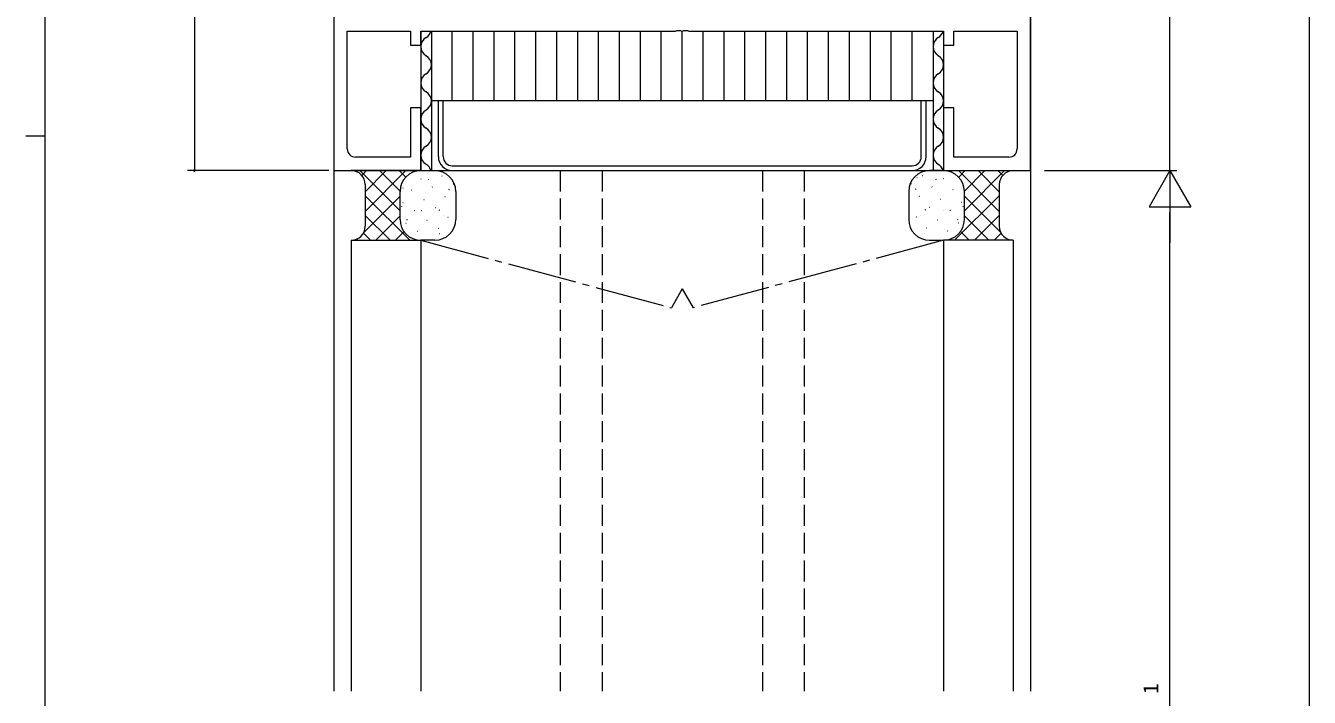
# Model space of a CAD drawing. Units: millimetres on the paper. Extents: x -397 to 397, y -282 to 282.
# Drawn here: x -396.7 to -212.5, y -63.8 to 32.6 of the extents above; entities that cross this region are included whole.
import ezdxf
from ezdxf.enums import TextEntityAlignment as Align

# ---------------------------------------------------------------- set-up
doc = ezdxf.new("R2010")
doc.units = ezdxf.units.MM
doc.linetypes.add('USER2', pattern=[13, 10, -1, 1, -1])
doc.linetypes.add('USER3', pattern=[4, 3, -1])
for name, color, linetype, lineweight in [('0-1_YKK_ZWAK', 7, 'Continuous', 18), ('0-3_YKK_11', 7, 'Continuous', 18), ('0-4_YKK_12', 2, 'Continuous', 18), ('0-6_YKK_13', 4, 'Continuous', 18), ('0-7_YKK_D', 6, 'Continuous', 18)]:
    doc.layers.add(name, color=color, linetype=linetype, lineweight=lineweight)
doc.styles.add('ＭＳ ゴシック', font='')
doc.styles.get('ＭＳ ゴシック').set_extended_font_data('MS Gothic')

msp = doc.modelspace()

# ---------------------------------------------------------------- linework, layer by layer
at = {"layer": '0-1_YKK_ZWAK'}
for p, q in [((-393.908, -245.7), (-393.908, 279.3)), ((-396.708, 16.8), (-393.908, 16.8))]:
    msp.add_line(p, q, dxfattribs=at)
at = {"layer": '0-3_YKK_11'}
for p, q in [((-252.484, 11.8), (-252.484, 111.8)), ((-352.484, 66.8), (-352.484, 11.8)), ((-350.554, 31.8), (-341.484, 31.8)), ((-350.554, 14.93), (-350.554, 31.8)), ((-341.484, 31.8), (-341.484, 29.8)), ((-339.984, 31.8), (-303.442, 31.8)), ((-339.984, 29.8), (-339.984, 31.8)), ((-303.442, 31.8), (-303.259, 31.92)), ((-303.259, 31.92), (-302.709, 31.92)), ((-302.709, 31.92), (-302.526, 31.8)), ((-302.526, 31.8), (-302.442, 31.8)), ((-302.442, 31.8), (-302.259, 31.92)), ((-302.259, 31.92), (-301.709, 31.92)), ((-301.709, 31.92), (-301.526, 31.8)), ((-301.526, 31.8), (-264.984, 31.8)), ((-264.984, 31.8), (-264.984, 29.8)), ((-263.484, 31.8), (-254.414, 31.8)), ((-263.484, 29.8), (-263.484, 31.8)), ((-254.414, 31.8), (-254.414, 14.93)), ((-341.484, 29.8), (-339.984, 29.8)), ((-264.984, 29.8), (-263.484, 29.8)), ((-341.484, 20.8), (-341.484, 13.73)), ((-339.984, 20.8), (-341.484, 20.8)), ((-339.984, 11.8), (-339.984, 20.8)), ((-264.984, 20.8), (-264.984, 11.8)), ((-263.484, 20.8), (-264.984, 20.8)), ((-263.484, 13.73), (-263.484, 20.8)), ((-341.484, 13.73), (-349.354, 13.73)), ((-255.614, 13.73), (-263.484, 13.73)), ((-352.484, 11.8), (-339.984, 11.8)), ((-264.984, 11.8), (-252.484, 11.8))]:
    msp.add_line(p, q, dxfattribs=at)
for centre, start, end in [((-349.354, 14.93), 180.00001, 269.99999), ((-255.614, 14.93), 270.00001, 359.99999)]:
    msp.add_arc(centre, 1.2, start, end, dxfattribs=at)
at = {"layer": '0-4_YKK_12'}
for p, q in [((-352.484, 160.3), (-352.484, -62.95)), ((-252.484, 160.3), (-252.484, -62.95))]:
    msp.add_line(p, q, dxfattribs=at)
at = {"layer": '0-6_YKK_13'}
for p, q in [((-339.984, 31.8), (-339.984, 11.8)), ((-338.484, 31.8), (-338.484, 11.8)), ((-335.484, 21.8), (-335.484, 31.8)), ((-332.484, 21.8), (-332.484, 31.8)), ((-329.484, 21.8), (-329.484, 31.8)), ((-326.484, 21.8), (-326.484, 31.8)), ((-323.484, 21.8), (-323.484, 31.8)), ((-320.484, 21.8), (-320.484, 31.8)), ((-317.484, 21.8), (-317.484, 31.8)), ((-314.484, 21.8), (-314.484, 31.8)), ((-311.484, 21.8), (-311.484, 31.8)), ((-308.484, 21.8), (-308.484, 31.8)), ((-305.484, 21.8), (-305.484, 31.8)), ((-302.484, 21.8), (-302.484, 31.8)), ((-299.484, 21.8), (-299.484, 31.8)), ((-296.484, 21.8), (-296.484, 31.8)), ((-293.484, 21.8), (-293.484, 31.8)), ((-290.484, 21.8), (-290.484, 31.8)), ((-287.484, 21.8), (-287.484, 31.8)), ((-284.484, 21.8), (-284.484, 31.8)), ((-281.484, 21.8), (-281.484, 31.8)), ((-278.484, 21.8), (-278.484, 31.8)), ((-275.484, 21.8), (-275.484, 31.8)), ((-272.484, 21.8), (-272.484, 31.8)), ((-269.484, 21.8), (-269.484, 31.8)), ((-266.484, 31.8), (-266.484, 11.8)), ((-264.984, 31.8), (-264.984, 11.8)), ((-266.484, 21.8), (-338.484, 21.8)), ((-337.484, 13.8), (-337.484, 21.8)), ((-336.784, 13.8), (-336.784, 21.8)), ((-268.184, 13.8), (-268.184, 21.8)), ((-267.484, 13.8), (-267.484, 21.8)), ((-339.984, 11.8), (-349.984, 11.8)), ((-342.984, 6.027), (-348.757, 11.8)), ((-347.786, 11.8), (-348.474, 11.112)), ((-344.957, 11.8), (-347.984, 8.773)), ((-342.129, 11.8), (-347.984, 5.945)), ((-342.984, 8.855), (-345.928, 11.8)), ((-342.163, 10.863), (-343.1, 11.8)), ((-340.259, 11.787), (-340.272, 11.8)), ((-339.984, 11.8), (-337.984, 11.8)), ((-339.984, 11.8), (-338.484, 11.8)), ((-339.041, 11.333), (-339.032, 11.331)), ((-338.484, 11.8), (-266.484, 11.8)), ((-335.484, 12.5), (-269.484, 12.5)), ((-335.484, 11.8), (-269.484, 11.8)), ((-264.984, 11.8), (-266.984, 11.8)), ((-266.484, 11.8), (-264.984, 11.8)), ((-265.927, 11.333), (-265.937, 11.331)), ((-264.984, 11.8), (-254.984, 11.8)), ((-264.709, 11.787), (-264.697, 11.8)), ((-262.839, 11.8), (-256.984, 5.945)), ((-262.806, 10.863), (-261.868, 11.8)), ((-261.985, 8.855), (-259.04, 11.8)), ((-261.984, 6.027), (-256.211, 11.8)), ((-260.011, 11.8), (-256.984, 8.773)), ((-257.182, 11.8), (-256.494, 11.112)), ((-347.984, 9.8), (-347.984, 3.8)), ((-342.557, 9.309), (-342.547, 9.307)), ((-339.981, 10.604), (-339.932, 10.611)), ((-338.919, 10.498), (-338.829, 10.455)), ((-338.376, 9.444), (-338.327, 9.451)), ((-336.972, 11.033), (-336.922, 11.04)), ((-336.189, 10.758), (-336.179, 10.756)), ((-335.367, 9.873), (-335.317, 9.88)), ((-269.601, 9.873), (-269.651, 9.88)), ((-268.779, 10.758), (-268.789, 10.756)), ((-267.997, 11.033), (-268.046, 11.04)), ((-266.592, 9.444), (-266.641, 9.451)), ((-266.049, 10.498), (-266.14, 10.455)), ((-264.987, 10.604), (-265.037, 10.611)), ((-262.411, 9.309), (-262.421, 9.307)), ((-256.984, 9.8), (-256.984, 3.8)), ((-342.984, 8.116), (-348.196, 2.905)), ((-341.584, 1.798), (-347.984, 8.199)), ((-342.984, 4.8), (-342.984, 8.8)), ((-342.984, 4.8), (-342.984, 8.8)), ((-341.386, 9.015), (-341.336, 9.022)), ((-339.559, 7.644), (-339.51, 7.651)), ((-339.312, 8.656), (-339.303, 8.654)), ((-336.55, 8.073), (-336.5, 8.08)), ((-336.411, 8.071), (-336.401, 8.069)), ((-336.005, 9.116), (-335.915, 9.073)), ((-334.984, 8.8), (-334.984, 4.8)), ((-269.984, 8.8), (-269.984, 4.8)), ((-268.963, 9.116), (-269.053, 9.073)), ((-268.558, 8.071), (-268.567, 8.069)), ((-268.419, 8.073), (-268.468, 8.08)), ((-265.656, 8.656), (-265.666, 8.654)), ((-265.409, 7.644), (-265.459, 7.651)), ((-263.582, 9.015), (-263.632, 9.022)), ((-263.385, 1.798), (-256.984, 8.199)), ((-261.984, 4.8), (-261.984, 8.8)), ((-261.984, 4.8), (-261.984, 8.8)), ((-261.984, 8.116), (-256.773, 2.905)), ((-342.779, 6.622), (-342.769, 6.62)), ((-342.569, 7.215), (-342.519, 7.222)), ((-340.964, 6.055), (-340.915, 6.062)), ((-339.926, 6.048), (-339.917, 6.046)), ((-337.954, 6.484), (-337.905, 6.491)), ((-337.408, 6.165), (-337.318, 6.122)), ((-267.56, 6.165), (-267.651, 6.122)), ((-267.014, 6.484), (-267.063, 6.491)), ((-265.042, 6.048), (-265.052, 6.046)), ((-264.004, 6.055), (-264.054, 6.062)), ((-262.399, 7.215), (-262.449, 7.222)), ((-262.189, 6.622), (-262.199, 6.62)), ((-344.413, 1.799), (-347.984, 5.37)), ((-342.984, 5.288), (-346.473, 1.799)), ((-342.147, 4.255), (-342.097, 4.262)), ((-342.058, 4.756), (-341.968, 4.713)), ((-339.137, 4.684), (-339.088, 4.691)), ((-336.682, 5.394), (-336.672, 5.392)), ((-336.128, 5.113), (-336.078, 5.12)), ((-268.841, 5.113), (-268.89, 5.12)), ((-268.287, 5.394), (-268.296, 5.392)), ((-265.831, 4.684), (-265.88, 4.691)), ((-262.91, 4.756), (-263, 4.713)), ((-262.821, 4.255), (-262.871, 4.262)), ((-261.984, 5.288), (-258.496, 1.799)), ((-260.556, 1.799), (-256.984, 5.37)), ((-349.089, 2.012), (-349.301, 1.8)), ((-347.242, 1.799), (-348.248, 2.806)), ((-342.409, 3.034), (-343.645, 1.799)), ((-340.723, 1.892), (-340.817, 1.798)), ((-340.542, 3.095), (-340.493, 3.102)), ((-340.148, 3.361), (-340.139, 3.359)), ((-337.532, 3.524), (-337.483, 3.531)), ((-337.296, 2.786), (-337.286, 2.784)), ((-267.673, 2.786), (-267.682, 2.784)), ((-267.436, 3.524), (-267.485, 3.531)), ((-264.82, 3.361), (-264.83, 3.359)), ((-264.426, 3.095), (-264.476, 3.102)), ((-264.245, 1.892), (-264.151, 1.798)), ((-262.559, 3.034), (-261.323, 1.799)), ((-257.727, 1.799), (-256.72, 2.806)), ((-255.879, 2.012), (-255.668, 1.8)), ((-349.984, 1.8), (-339.984, 1.8)), ((-349.984, 1.8), (-349.984, -62.95)), ((-337.984, 1.8), (-339.984, 1.8)), ((-339.984, 1.8), (-339.984, -62.95)), ((-266.984, 1.8), (-264.984, 1.8)), ((-254.984, 1.8), (-264.984, 1.8)), ((-264.984, 1.8), (-264.984, -62.95)), ((-254.984, 1.8), (-254.984, -62.95))]:
    msp.add_line(p, q, dxfattribs=at)
at = {"layer": '0-6_YKK_13', "linetype": 'USER3'}
for p, q in [((-319.984, 11.8), (-319.984, -62.95)), ((-313.984, 11.8), (-313.984, -62.95)), ((-290.984, 11.8), (-290.984, -62.95)), ((-284.984, 11.8), (-284.984, -62.95))]:
    msp.add_line(p, q, dxfattribs=at)
at = {"layer": '0-6_YKK_13', "linetype": 'USER2'}
for p, q in [((-339.984, 1.8), (-304.034, -7.9)), ((-264.984, 1.8), (-300.934, -7.9)), ((-302.484, -5.2), (-304.034, -7.9)), ((-302.484, -5.2), (-300.934, -7.9))]:
    msp.add_line(p, q, dxfattribs=at)
at = {"layer": '0-6_YKK_13'}
for centre, radius, start, end in [((-339.984, 32.2), 1.5, 299.99998, 344.51492), ((-266.484, 32.2), 1.5, 299.99998, 344.51492), ((-338.484, 29.6), 1.5, 120.00001, 240.00001), ((-264.984, 29.6), 1.5, 120.00001, 240.00001), ((-339.984, 27), 1.5, 299.99998, 60.00003), ((-266.484, 27), 1.5, 299.99998, 60.00003), ((-338.484, 24.4), 1.5, 120.00001, 240.00001), ((-264.984, 24.4), 1.5, 120.00001, 240.00001), ((-339.984, 21.8), 1.5, 300.00001, 60.00001), ((-266.484, 21.8), 1.5, 300.00001, 60.00001), ((-338.484, 19.199), 1.5, 120.00001, 240.00001), ((-264.984, 19.199), 1.5, 120.00001, 240.00001), ((-339.984, 16.599), 1.5, 300.00001, 60.00001), ((-266.484, 16.599), 1.5, 300.00001, 60.00001), ((-338.484, 13.998), 1.5, 120.00001, 240.00001), ((-264.984, 13.998), 1.5, 120.00001, 240.00001), ((-335.484, 13.8), 2, 180, 270), ((-335.484, 13.8), 1.3, 180, 270), ((-269.484, 13.8), 1.3, 270, 0), ((-269.484, 13.8), 2, 270, 0), ((-349.984, 9.8), 2, 0, 90), ((-339.984, 8.8), 3, 90, 180), ((-339.984, 8.8), 3, 90, 180), ((-339.984, 11.398), 1.5, 15.55197, 60.00001), ((-337.984, 8.8), 3, 360, 90), ((-266.984, 8.8), 3, 90, 180), ((-266.484, 11.398), 1.5, 15.55197, 60.00001), ((-264.984, 8.8), 3, 360, 90), ((-264.984, 8.8), 3, 360, 90), ((-254.984, 9.8), 2, 90, 180), ((-349.984, 3.8), 2, 270, 360), ((-339.984, 4.8), 3, 180, 270), ((-339.984, 4.8), 3, 180, 270), ((-337.984, 4.8), 3, 270, 360), ((-266.984, 4.8), 3, 180, 270), ((-264.984, 4.8), 3, 270, 360), ((-264.984, 4.8), 3, 270, 360), ((-254.984, 3.8), 2, 180, 270)]:
    msp.add_arc(centre, radius, start, end, dxfattribs=at)
at = {"layer": '0-7_YKK_D'}
for p, q in [((-212.484, 204.8), (-212.484, -133.7)), ((-232.484, 11.8), (-232.484, 111.8)), ((-372.484, 66.8), (-372.484, 11.8)), ((-353.184, 11.8), (-373.484, 11.8)), ((-250.484, 11.8), (-231.484, 11.8)), ((-250.484, 11.8), (-231.484, 11.8)), ((-232.484, 11.8), (-235.484, 6.604)), ((-232.484, 11.8), (-232.484, 1.408)), ((-232.484, 11.8), (-229.484, 6.604)), ((-235.484, 6.604), (-229.484, 6.604)), ((-232.484, -134.7), (-232.484, 5.8))]:
    msp.add_line(p, q, dxfattribs=at)
for start, end in [(90, 270), (270, 90)]:
    msp.add_arc((-372.484, 11.8), 0.106, start, end, dxfattribs=at)

# ---------------------------------------------------------------- texts
at = {"layer": '0-7_YKK_D', "color": 7, "style": 'ＭＳ ゴシック'}
msp.add_text('1', height=2.199, rotation=90, dxfattribs=at).set_placement((-233.484, -63.33), align=Align.BOTTOM_LEFT)

doc.saveas('drawing.dxf')
